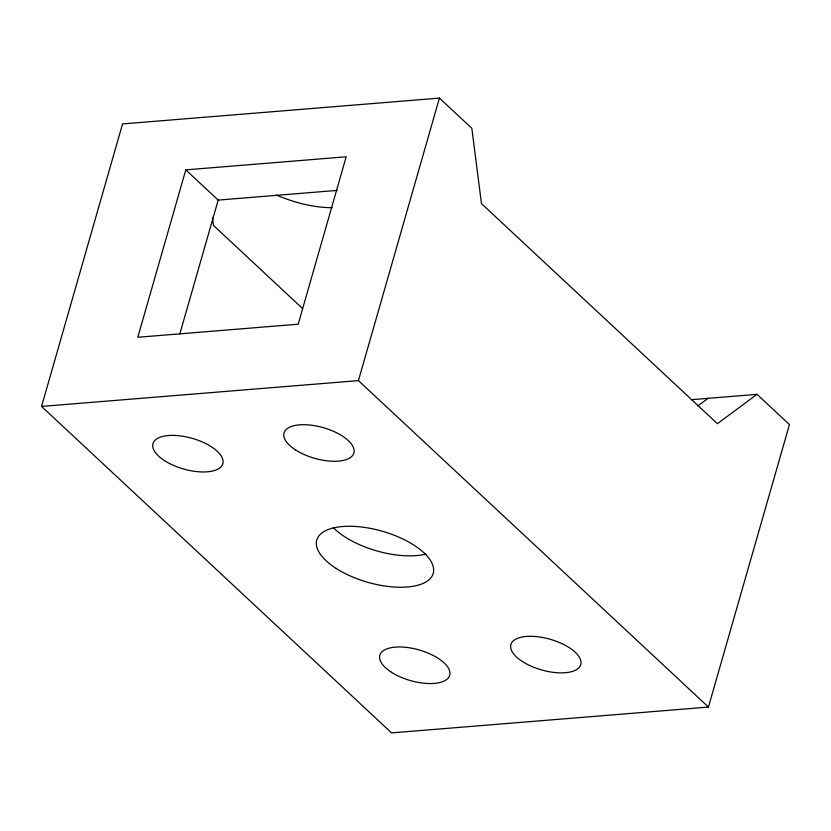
<?xml version="1.0" encoding="UTF-8"?>
<svg xmlns="http://www.w3.org/2000/svg" width="831" height="831" viewBox="0 0 831 831"><rect width="100%" height="100%" fill="white"/><g stroke="black" fill="none" stroke-linecap="round" stroke-linejoin="round"><path stroke-width="1.25" d="M41.55 406.432L122.562 123.923L439.422 98.1L471.842 128.327L481.471 203.616L717.413 423.685L757.041 394.341L789.45 424.568L708.438 707.077L391.578 732.9L41.55 406.432L358.421 380.608L708.438 707.077M185.791 169.867L137.79 337.272L298.184 324.204L346.184 156.789L185.791 169.867L218.2 200.094L337.209 190.392M179.797 334.02L218.2 200.094M358.421 380.608L439.422 98.1M697.708 406.047L708.137 398.329M691.392 399.69L757.041 394.341M332.171 207.698C312.996 207.625 294.06 202.525 276.474 195.098M302.567 308.54L213.494 225.461L212.518 217.805M425.877 554.1A60.549 26.54 16 0 1 333.304 527.592M295.649 449.997A36.335 15.924 16 0 0 353.455 454.121A36.335 15.924 16 0 0 307.771 424.849A36.335 15.924 16 0 0 295.649 449.997M522.522 661.59A36.335 15.924 16 0 0 580.318 665.724A36.335 15.924 16 0 0 534.634 636.453A36.335 15.924 16 0 0 522.522 661.59M164.6 460.675A36.335 15.924 16 0 0 222.407 464.799A36.335 15.924 16 0 0 176.712 435.527A36.335 15.924 16 0 0 164.6 460.675M391.463 672.269A36.335 15.924 16 0 0 449.27 676.403A36.335 15.924 16 0 0 403.586 647.131A36.335 15.924 16 0 0 391.463 672.269M336.15 568.425A60.549 26.54 16 0 0 432.494 575.312A60.549 26.54 16 0 0 356.343 526.522A60.549 26.54 16 0 0 336.15 568.425"/></g></svg>
